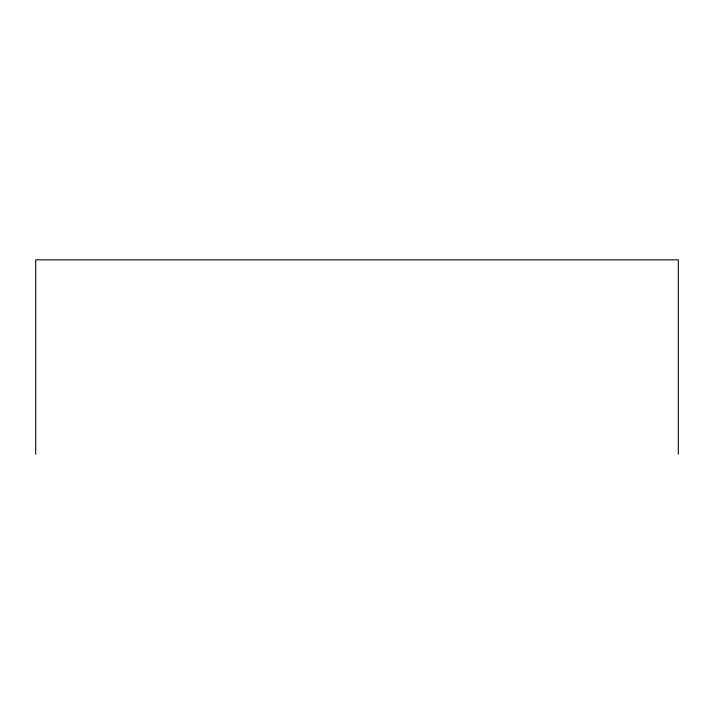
<?xml version="1.0" encoding="UTF-8"?>
<svg xmlns="http://www.w3.org/2000/svg" width="714" height="714" viewBox="0 0 714 714"><rect width="100%" height="100%" fill="white"/><g stroke="black" fill="none" stroke-linecap="round" stroke-linejoin="round"><path stroke-width="1.07" d="M678.3 454.166L678.3 259.834L35.7 259.834L35.7 454.166"/></g></svg>
